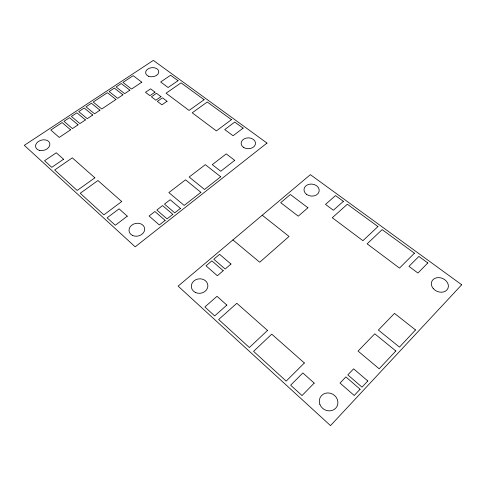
<?xml version="1.0" encoding="UTF-8"?>
<svg xmlns="http://www.w3.org/2000/svg" width="486" height="486" viewBox="0 0 486 486"><rect width="100%" height="100%" fill="white"/><g stroke="black" fill="none" stroke-linecap="round" stroke-linejoin="round"><path stroke-width="0.73" d="M262.233 215.219L289.055 236.439L259.718 262.233L232.922 239.926M461.7 284.76L330.516 425.615L178.107 286.12L310.372 174.65L461.7 284.76M360.083 389.219L354.221 395.489L340.018 383.059L345.886 376.923L360.083 389.219M367.799 380.963L362.021 387.148L347.83 374.894L353.62 368.844L367.799 380.963M395.835 350.977L379.183 368.789L358.048 351.08L374.749 333.815L395.835 350.977M415.518 329.927L399.468 347.095L378.387 330.049L394.498 313.397L415.518 329.927M314.199 383.102L302.025 395.555L290.664 385.198L302.845 372.962L314.199 383.102M427.82 262.956L417.93 273.035L408.969 266.377L418.871 256.426L427.82 262.956M304.358 362.981L286.181 381.103L253.571 351.366L271.747 334.149L304.358 362.981M414.443 253.194L399.504 268.096L367.124 243.838L382.136 229.623L414.443 253.194M267.525 330.425L249.354 347.52L218.664 319.527L236.81 303.27L267.525 330.425M377.95 226.561L362.927 240.692L332.284 217.734L347.35 204.235L377.95 226.561M226.84 305.087L214.691 315.906L204.879 306.958L217.023 296.314L226.84 305.087M343.383 201.338L333.378 210.244L325.498 204.393L335.51 195.597L343.383 201.338M307.924 207.765L298.252 216.167L280.701 202.68L290.379 194.503L307.924 207.765M223.226 270.696L217.357 275.744L206.009 265.818L211.872 260.861L223.226 270.696M230.965 264.032L225.17 269.019L213.81 259.22L219.605 254.324L230.965 264.032M266.99 143.084L135.181 246.833L24.3 145.344L153.345 60.386L266.99 143.084M165.143 220.395L159.317 224.969L149.081 216.015L154.9 211.525L165.143 220.395M172.834 214.356L167.075 218.876L156.826 210.037L162.579 205.596L172.834 214.356M180.434 208.391L174.741 212.862L164.481 204.12L170.167 199.734L180.434 208.391M200.894 192.335L184.2 205.432L168.861 192.584L185.518 179.82L200.894 192.335M220.723 176.77L204.545 189.467L189.163 177.032L205.317 164.657L220.723 176.77M234.714 160.35L220.753 171.248L212.285 164.633L226.239 153.886L234.714 160.35M127.277 216.167L115.31 225.267L107.12 217.801L119.07 208.84L127.277 216.167M243.085 128.146L233.073 135.758L224.739 129.574L234.75 122.065L243.085 128.146M121.713 201.538L103.883 214.848L80.226 193.27L97.953 180.537L121.713 201.538M231.445 119.653L216.373 130.898L192.225 112.807L207.261 102.005L231.445 119.653M94.867 177.809L77.159 190.469L54.693 169.985L72.286 157.853L94.867 177.809M204.114 99.709L189.084 110.45L166.06 93.203L181.041 82.869L204.114 99.709M167.026 101.264L161.911 104.83L157.379 101.367L162.488 97.838L167.026 101.264M160.988 96.702L155.878 100.225L151.389 96.805L156.498 93.306L160.988 96.702M63.544 159.244L51.777 167.324L44.554 160.732L56.291 152.774L63.544 159.244M178.04 80.676L168.089 87.504L160.659 81.988L170.598 75.251L178.04 80.676M155.01 92.182L149.907 95.669L145.472 92.285L150.575 88.829L155.01 92.182M70.585 129.835L59.249 137.423L50.805 130.029L62.111 122.569L70.585 129.835M78.046 124.847L72.457 128.583L63.976 121.336L69.547 117.661L78.046 124.847M85.427 119.914L79.898 123.608L71.399 116.44L76.91 112.807L85.427 119.914M92.729 115.024L87.255 118.687L78.738 111.598L84.2 107.995L92.729 115.024M99.958 110.194L94.545 113.815L86.01 106.799L91.411 103.239L99.958 110.194M115.947 99.496L101.75 108.992L93.203 102.054L107.37 92.704L115.947 99.496M122.94 94.819L117.703 98.318L109.119 91.55L114.344 88.1L122.94 94.819M129.859 90.189L124.677 93.658L116.081 86.958L121.251 83.543L129.859 90.189M141.803 82.201L131.578 89.041L122.97 82.413L133.176 75.676L141.803 82.201M319.855 404.291A9.526 8.754 32.7 0 0 335.717 408.222A9.526 8.754 32.7 0 0 330.273 393.217A9.526 8.754 32.7 0 0 319.855 404.291M306.617 194.424A7.636 6.014 6.5 0 0 319.089 191.557A7.636 6.014 6.5 0 0 309.139 184.279A7.636 6.014 6.5 0 0 306.617 194.424M132.435 235.406A7.904 6.421 -12.6 0 0 144.67 229.641A7.904 6.421 -12.6 0 0 133.443 224.149A7.904 6.421 -12.6 0 0 132.435 235.406M195.287 292.408A8.311 7.254 -7.3 0 0 207.887 285.975A8.311 7.254 -7.3 0 0 195.603 279.815A8.311 7.254 -7.3 0 0 195.287 292.408M433.318 288.648A8.784 7.017 23.1 0 0 447.885 288.502A8.784 7.017 23.1 0 0 438.396 277.603A8.784 7.017 23.1 0 0 433.318 288.648M243.322 147.215A7.199 5.449 -0.1 0 0 255.308 144.603A7.199 5.449 -0.1 0 0 246.341 138.054A7.199 5.449 -0.1 0 0 243.322 147.215M39.803 150.472A7.32 5.255 -15.4 0 0 49.851 143.704A7.32 5.255 -15.4 0 0 38.449 141.438A7.32 5.255 -15.4 0 0 39.803 150.472M148.54 76.259A6.628 4.587 -6.5 0 0 158.782 72.11A6.628 4.587 -6.5 0 0 149.257 68.265A6.628 4.587 -6.5 0 0 148.54 76.259"/></g></svg>
